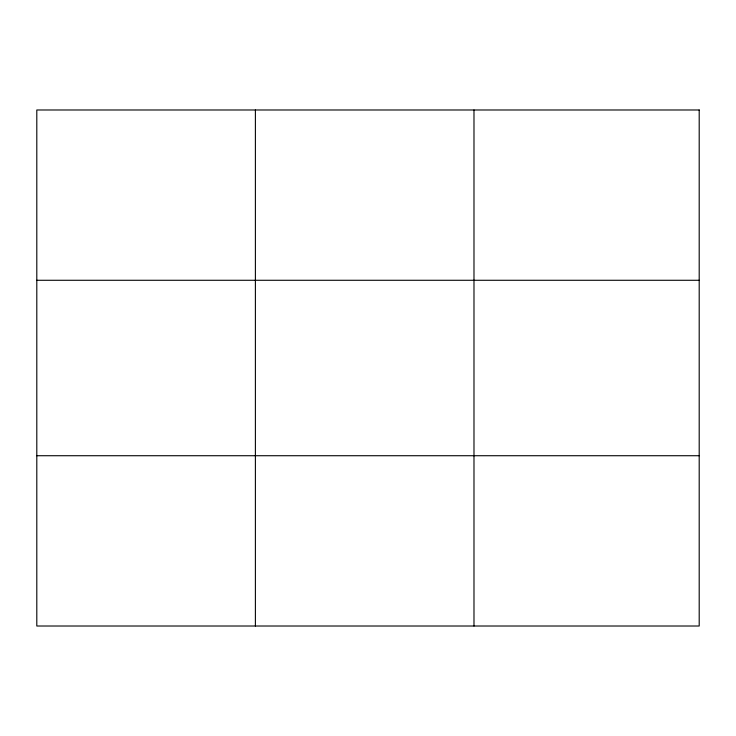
<?xml version="1.0" encoding="UTF-8"?>
<svg xmlns="http://www.w3.org/2000/svg" width="736" height="736" viewBox="0 0 736 736"><rect width="100%" height="100%" fill="white"/><g stroke="black" fill="none" stroke-linecap="round" stroke-linejoin="round"><path stroke-width="1.1" d="M255.392 109.986L255.392 626.014M473.984 109.986L473.984 626.014M36.8 280.278L699.2 280.278M36.8 455.722L699.2 455.722M699.2 109.986L699.2 626.014L36.8 626.014L36.8 109.986L699.2 109.986"/></g></svg>
